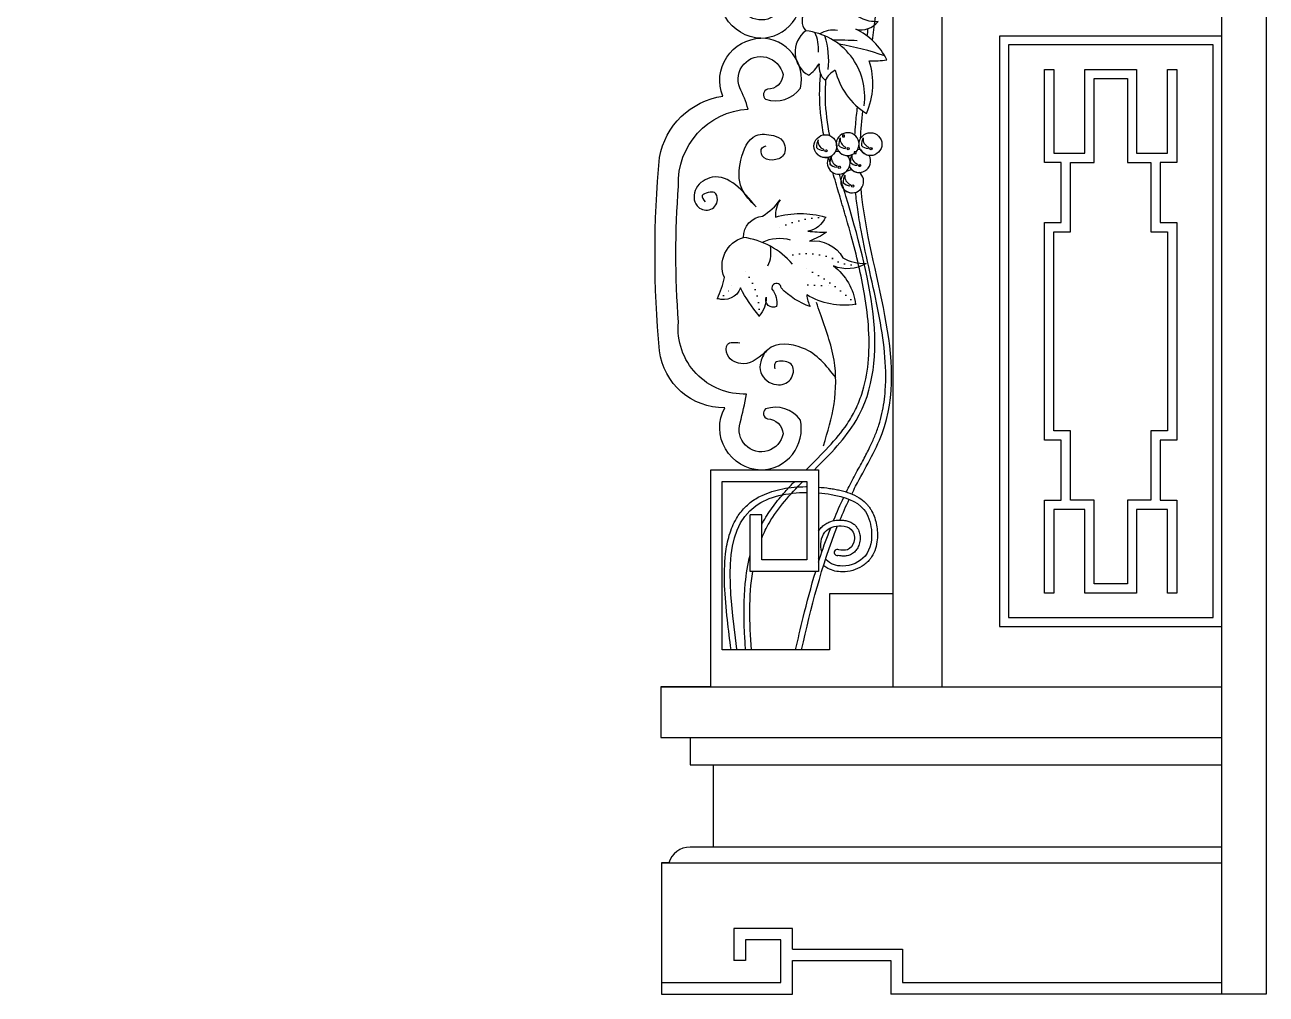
# Model space of a CAD drawing. Extents: x 4107 to 6907, y 781 to 4481.
# Drawn here: x 5507 to 6907, y 781 to 1873 of the extents above; entities that cross this region are included whole.
import ezdxf

# ---------------------------------------------------------------- set-up
doc = ezdxf.new("R2010")
doc.units = 0
doc.header["$LTSCALE"] = 60
doc.header["$MEASUREMENT"] = 0
doc.linetypes.add('DOT2', pattern=[0.125, 0, -0.125])
for name, color, linetype in [('3', 3, 'CONTINUOUS'), ('4', 4, 'CONTINUOUS'), ('7', 7, 'CONTINUOUS')]:
    doc.layers.add(name, color=color, linetype=linetype)

msp = doc.modelspace()

# ---------------------------------------------------------------- hatches: boundary and pattern name
at = {"layer": '3'}
h = msp.add_hatch(dxfattribs=at)
h.set_pattern_fill('ANGLE', color=256, scale=1.305361, style=0)
h.set_pattern_definition([(180, (7876.41, 1312.608), (4e-15, 9.11795), [6.631235, -2.486713]), (90, (7876.41, 1312.608), (9.11795, -4e-15), [6.631235, -2.486713])])
h.paths.add_polyline_path([(6411.5, 1731.2, 1), (6409, 1731.2, 1)])
h = msp.add_hatch(dxfattribs=at)
h.set_pattern_fill('ANGLE', color=256, scale=1.305361, style=0)
h.set_pattern_definition([(180, (7901.439, 1314.902), (4e-15, 9.11795), [6.631235, -2.486713]), (90, (7901.439, 1314.902), (9.11795, -4e-15), [6.631235, -2.486713])])
h.paths.add_polyline_path([(6436.5, 1733.5, 1), (6434, 1733.5, 1)])
h = msp.add_hatch(dxfattribs=at)
h.set_pattern_fill('ANGLE', color=256, scale=1.305361, style=0)
h.set_pattern_definition([(180, (7927.1845, 1314.902), (4e-15, 9.11795), [6.631235, -2.486713]), (90, (7927.1845, 1314.902), (9.11795, -4e-15), [6.631235, -2.486713])])
h.paths.add_polyline_path([(6462.2, 1733.5, 1), (6459.7, 1733.5, 1)])
h = msp.add_hatch(dxfattribs=at)
h.set_pattern_fill('ANGLE', color=256, scale=1.305361, style=0)
h.set_pattern_definition([(180, (7891.408, 1293.961), (4e-15, 9.11795), [6.631235, -2.486713]), (90, (7891.408, 1293.961), (9.11795, -4e-15), [6.631235, -2.486713])])
h.paths.add_polyline_path([(6426.5, 1712.6, 1), (6424, 1712.6, 1)])
h = msp.add_hatch(dxfattribs=at)
h.set_pattern_fill('ANGLE', color=256, scale=1.305361, style=0)
h.set_pattern_definition([(180, (7914.461, 1295.9545), (4e-15, 9.11795), [6.631235, -2.486713]), (90, (7914.461, 1295.9545), (9.11795, -4e-15), [6.631235, -2.486713])])
h.paths.add_polyline_path([(6449.5, 1714.6, 1), (6447, 1714.6, 1)])
h = msp.add_hatch(dxfattribs=at)
h.set_pattern_fill('ANGLE', color=256, scale=1.305361, style=0)
h.set_pattern_definition([(180, (7906.62, 1272.872), (4e-15, 9.11795), [6.631235, -2.486713]), (90, (7906.62, 1272.872), (9.11795, -4e-15), [6.631235, -2.486713])])
h.paths.add_polyline_path([(6441.7, 1691.5, 1), (6439.2, 1691.5, 1)])

# ---------------------------------------------------------------- linework, layer by layer
for p, q in [((6407.4, 1733), (6407, 1731.5)), ((6432.4, 1735.3), (6432, 1733.8)), ((6458.1, 1735.3), (6457.7, 1733.8)), ((6422.4, 1714.3), (6422, 1712.8)), ((6445.4, 1716.3), (6445, 1714.8)), ((6437.6, 1693.2), (6437.2, 1691.8)), ((6856.8, 946.3), (6283.1, 946.3)), ((6319.3, 818.4), (6306.3, 818.4))]:
    msp.add_line(p, q, dxfattribs=at)
at = {"layer": '3', "linetype": 'DOT2'}
msp.add_line((6389.8, 1580.2), (6414.8, 1579.1), dxfattribs=at)
at = {"layer": '3'}
for points in [[(6336.7, 1858.2, 0.473789), (6381.3, 1914.4, 0.330959), (6342.1, 1927, 0.600598), (6344.3, 1915.6, -0.397649), (6361.8, 1899.1, -1.069441), (6313.5, 1911.4, 0.01029), (6320.7, 1943.8, -0.453682), (6243.8, 2024.7, -0.036671), (6243.8, 2178.2, -0.409372), (6322.3, 2264.9, 0.049889), (6312.9, 2289.1, -1.088849), (6361.8, 2303.9, -0.397649), (6344.3, 2287.3, 0.600598), (6342.1, 2276, 0.330959), (6381.3, 2288.5, 0.48343), (6336.7, 2344.9, 0.48343)], [(6478.7, 1833.9, 0.169711), (6444, 1868.2, 0.287598), (6468.9, 1876.9, -0.148695), (6449.8, 1880.7, 0.213872), (6387.5, 1888.9, 0.373398), (6387.4, 1866.5, 0.545181), (6390.7, 1816.3)], [(6336.7, 1371.4, 0.473789), (6381.3, 1427.7, 0.330959), (6342.1, 1440.2, 0.600598), (6344.3, 1428.9, -0.397649), (6361.8, 1412.3, -1.069441), (6313.5, 1424.6, 0.01029), (6320.7, 1457, -0.453682), (6243.8, 1538, -0.036671), (6243.8, 1691.5, -0.409372), (6322.3, 1778.2, 0.049889), (6312.9, 1802.3, -1.088849), (6361.8, 1817.1, -0.397649), (6344.3, 1800.6, 0.600598), (6342.1, 1789.3, 0.330959), (6381.3, 1801.8, 0.48343), (6336.7, 1858.2, 0.48343)], [(6334.9, 1545.2, -0.062935), (6313.9, 1576.6, -0.413829), (6287.7, 1564.8, 0.069488), (6295.6, 1588.3, -0.446434), (6317.1, 1633.6, -0.384165), (6338.8, 1657.7, 0.105553), (6358.4, 1676, 0.150517), (6353.2, 1656.4, -0.143109), (6409.5, 1656.4, -0.263895), (6389.9, 1640.7, 0.03396), (6410.8, 1639.4, -0.062821), (6391.7, 1629.5, -0.303058), (6429.2, 1610.6, 0.130881), (6455.4, 1604, -0.237341), (6418.7, 1601.4, -0.201616), (6443.6, 1558.2, -0.176966), (6388.6, 1568.7, 0.109857), (6392.5, 1555.6, -0.120189), (6359.7, 1576.6)], [(6359.7, 1576.6, 1.132636), (6349.3, 1575.2, -0.212415), (6354.5, 1555.6, -0.655701), (6342.7, 1566.1, -0.197167), (6334.9, 1545.2)]]:
    msp.add_lwpolyline(points, format="xyb", dxfattribs=at)
for points in [[(6846.8, 1205.1), (6846.8, 1850.6), (6616, 1850.6), (6616, 1205.1)], [(6431.1, 1748.9), (6429, 1748.9), (6429, 1747.1), (6431.1, 1747.1)], [(6444.2, 1730), (6442, 1730), (6442, 1728.1), (6444.2, 1728.1)]]:
    msp.add_lwpolyline(points, close=True, dxfattribs=at)
for points in [[(6805.9, 1823), (6805.9, 1718.2), (6787.2, 1718.2), (6787.2, 1650.5), (6805.9, 1650.5), (6805.9, 1405.2), (6787.2, 1405.2), (6787.2, 1337.5), (6805.9, 1337.5), (6805.9, 1232.7), (6795.5, 1232.7), (6795.5, 1327), (6760.6, 1327), (6760.6, 1232.7), (6702.2, 1232.7), (6702.2, 1327), (6667.3, 1327), (6667.3, 1232.7), (6656.8, 1232.7), (6656.8, 1337.5), (6675.6, 1337.5), (6675.6, 1405.2), (6656.8, 1405.2), (6656.8, 1650.5), (6675.6, 1650.5), (6675.6, 1718.2), (6656.8, 1718.2), (6656.8, 1823), (6667.3, 1823), (6667.3, 1728.7), (6702.2, 1728.7), (6702.2, 1823), (6760.6, 1823), (6760.6, 1728.7), (6795.5, 1728.7), (6795.5, 1823), (6805.9, 1823)], [(6667.3, 1640), (6686, 1640), (6686, 1718.2), (6712.6, 1718.2), (6712.6, 1812.6), (6750.1, 1812.6), (6750.1, 1718.2), (6776.7, 1718.2), (6776.7, 1640), (6795.5, 1640), (6795.5, 1415.7), (6776.7, 1415.7), (6776.7, 1337.5), (6750.1, 1337.5), (6750.1, 1243.1), (6712.6, 1243.1), (6712.6, 1337.5), (6686, 1337.5), (6686, 1415.7), (6667.3, 1415.7), (6667.3, 1640)], [(6372.5, 831.4), (6372.5, 831.4), (6372.5, 854.6), (6306.3, 854.6), (6306.3, 818.4)], [(6224.6, 793.6), (6359.4, 793.6), (6359.4, 841.6), (6319.3, 841.6), (6319.3, 818.4)], [(6372.5, 831.4), (6496.5, 831.4), (6496.5, 793.6), (6856.8, 793.6)]]:
    msp.add_lwpolyline(points, dxfattribs=at)
for centre, radius in [((6460.4, 1738.7), 12.9), ((6409.6, 1736.4), 12.9), ((6410.2, 1731.2), 1.25), ((6435.2, 1733.5), 1.25), ((6461, 1733.5), 1.25), ((6425.2, 1712.6), 1.25), ((6448.3, 1714.6), 1.25), ((6440.4, 1691.5), 1.25)]:
    msp.add_circle(centre, radius, dxfattribs=at)
for centre, radius, start, end in [((6379.2, 1792.2), 74.7, 352.198, 83.6673), ((6359.4, 1846.3), 42.4, 354.6528, 25.6292), ((6418.3, 1838.4), 28.9, 80.0456, 121.6611), ((6322.1, 1832.8), 91.2, 353.725, 17.8234), ((6419.8, 1446.3), 409.7, 86.4369, 90.247), ((6373.8, 1545.6), 310, 70.6491, 80.5138), ((6363.8, 1852.3), 44.9, 306.7371, 329.2295), ((6423.2, 1826.4), 20.9, 171.9561, 229.6279), ((6432.7, 1799.7), 25.5, 118.166, 155.0479), ((6497.8, 1840.6), 79.3, 193.475, 238.0891), ((6379.3, 1807.3), 83.7, 336.0977, 17.6059), ((6462.1, 1936), 103.5, 268.3754, 279.2448), ((6434.6, 1738.7), 12.9, 317.5831, 304.7242), ((6419.7, 1735.3), 20.2, 155.8605, 181.1525), ((6411.2, 1742.2), 10, 172.4813, 247.5334), ((6444.7, 1737.6), 20.2, 155.8605, 181.1525), ((6432.8, 1745.4), 11.6, 224.9343, 266.2225), ((6436.2, 1744.5), 10, 172.4813, 247.5334), ((6470.5, 1737.6), 20.2, 155.8605, 181.1525), ((6458.5, 1745.4), 11.6, 224.9343, 266.2225), ((6462, 1744.5), 10, 172.4813, 247.5334), ((6409.6, 1736.4), 12.9, 216.5098, 317.8758), ((6407.7, 1743.1), 11.6, 224.9343, 266.2225), ((6424.6, 1717.7), 12.9, 150.4555, 38.8115), ((6434.7, 1716.6), 20.2, 155.8605, 181.1525), ((6426.2, 1723.6), 10, 172.4813, 247.5334), ((6424.6, 1717.7), 12.9, 90, 107.1674), ((6434.6, 1738.7), 12.9, 218.8115, 277.7522), ((6447.7, 1719.7), 12.9, 151.2467, 158.9356), ((6447.7, 1719.7), 12.9, 210.9491, 28.553), ((6457.8, 1718.6), 20.2, 155.8605, 181.1525), ((6449.2, 1725.6), 10, 172.4813, 247.5334), ((6447.7, 1719.7), 12.9, 83.6826, 97.7522), ((6460.4, 1738.7), 12.9, 208.553, 263.6826), ((6422.7, 1724.4), 11.6, 224.9343, 266.2225), ((6439.8, 1696.7), 12.9, 90, 52.4768), ((6447.7, 1719.7), 12.9, 210.9491, 279.3395), ((6445.8, 1726.4), 11.6, 224.9343, 266.2225), ((6449.9, 1695.6), 20.2, 155.8605, 181.1525), ((6437.9, 1703.4), 11.6, 224.9343, 266.2225), ((6441.4, 1702.5), 10, 172.4813, 247.5334), ((6439.8, 1696.7), 12.9, 209.6799, 270), ((6304.9, 1545.2), 89.2, 40.7804, 82.1947), ((6357.8, 1584.6), 47.6, 74.759, 114.4018), ((6313.3, 1616.5), 34.9, 334.2733, 11.7806), ((6423, 1278.5), 3.42, 63.1301, 278.3037)]:
    msp.add_arc(centre, radius, start, end, dxfattribs=at)
at = {"layer": '3', "linetype": 'DOT2'}
for centre, radius, start, end in [((6410.6, 1534.3), 122.1, 90.4918, 117.0134), ((6387.5, 1527), 88.3, 70.0895, 105.4391), ((6261.4, 1549.5), 73.6, 356.586, 40.1548), ((6294.3, 1409.2), 210.9, 44.9581, 64.2268), ((6440.7, 1642.3), 39.8, 234.335, 283.6588), ((6280.8, 1588.3), 24.5, 286.3459, 353.6244)]:
    msp.add_arc(centre, radius, start, end, dxfattribs=at)
at = {"layer": '3'}
for points in [[(6456.8, 1860.4), (6457.1, 1863.3), (6457.5, 1866.2), (6457.9, 1869)], [(6415.7, 1715.2), (6414.9, 1718.2), (6414.1, 1721.1), (6413.3, 1724.1)], [(6448.5, 1732.6), (6448.5, 1732.9), (6448.5, 1733.3), (6448.6, 1733.6)], [(6448.4, 1713.3), (6448.4, 1714.2), (6448.4, 1715), (6448.3, 1715.8)], [(6448.6, 1706.1), (6448.6, 1706.4), (6448.6, 1706.6), (6448.6, 1706.9)], [(6326.1, 1168.6), (6323.9, 1199.2), (6323.1, 1229.2), (6327.6, 1257)]]:
    msp.add_open_spline(points, degree=3, dxfattribs=at)
for points, knots in [([(6407.7, 1749.1), (6406.3, 1756.5), (6405.1, 1763.9), (6403.7, 1777.3), (6403.3, 1783.3), (6403, 1795.4), (6403.1, 1801.5), (6403.6, 1810.8), (6403.9, 1814.2), (6404.2, 1817.5)], [501.476009, 501.476009, 501.476009, 501.476009, 518.678471, 518.678471, 532.626264, 532.626264, 546.574056, 546.574056, 554.29698, 554.29698, 554.29698, 554.29698]), ([(6414.5, 1748.3), (6411.8, 1762), (6409, 1783), (6409.7, 1804.2), (6410.2, 1811.8)], [499.866089, 499.866089, 499.866089, 499.866089, 532.34926, 550.22794, 550.22794, 550.22794, 550.22794]), ([(6442.8, 1748.7), (6443.1, 1752.9), (6443.4, 1757.1), (6444.3, 1767.8), (6445, 1774.3), (6445.8, 1780.8)], [486.495929, 486.495929, 486.495929, 486.495929, 495.622561, 495.622561, 509.844109, 509.844109, 509.844109, 509.844109]), ([(6387.9, 1371.6), (6388.1, 1371.9), (6388.4, 1372.1), (6397, 1380.7), (6405.4, 1389), (6420.8, 1405.8), (6428, 1414.3), (6435.8, 1425.8), (6437.5, 1428.4), (6440.6, 1433.9), (6442.1, 1436.6), (6446.2, 1445), (6448.5, 1450.8), (6454.2, 1468), (6456.5, 1479.7), (6459, 1504.1), (6459.1, 1516.8), (6457.6, 1542.7), (6456, 1556), (6450, 1591.2), (6444.7, 1613.3), (6436.5, 1643.2), (6434.3, 1651.2), (6429.8, 1666.7), (6427.5, 1674.2), (6423.1, 1689.1), (6420.9, 1696.5), (6418.6, 1704.8), (6418.3, 1705.7), (6418, 1706.7)], [192.225497, 192.225497, 192.225497, 192.225497, 193.018821, 193.018821, 219.368899, 219.368899, 245.718978, 245.718978, 253.650995, 253.650995, 261.583013, 261.583013, 277.447049, 277.447049, 307.221337, 307.221337, 336.995626, 336.995626, 366.769915, 366.769915, 414.9551, 414.9551, 432.640146, 432.640146, 449.544046, 449.544046, 466.447946, 466.447946, 468.614697, 468.614697, 468.614697, 468.614697]), ([(6397.1, 1371.6), (6414.8, 1389.3), (6493.2, 1468.6), (6455.4, 1603.7), (6427.7, 1696.7), (6425.3, 1704.9)], [197.081272, 197.081272, 197.081272, 197.081272, 252.83484, 446.827956, 465.858651, 465.858651, 465.858651, 465.858651]), ([(6337.8, 1310.1), (6338.4, 1311.3), (6339.1, 1312.5), (6341.5, 1316.7), (6343.2, 1319.6), (6347, 1325.2), (6348.9, 1328), (6355.1, 1336.2), (6359.5, 1341.5), (6367.6, 1350.7), (6371.3, 1354.7), (6375, 1358.6)], [132.63851, 132.63851, 132.63851, 132.63851, 135.810864, 135.810864, 143.525334, 143.525334, 151.239804, 151.239804, 166.668743, 166.668743, 178.657299, 178.657299, 178.657299, 178.657299]), ([(6337.8, 1294.5), (6340.2, 1300.5), (6351.5, 1323.7), (6369.7, 1343.8), (6384.1, 1358.6)], [121.616946, 121.616946, 121.616946, 121.616946, 137.174875, 183.373609, 183.373609, 183.373609, 183.373609]), ([(6309.7, 1169.6), (6301, 1236.6), (6289, 1328.8), (6366.6, 1346.1), (6388.8, 1346.1)], [0, 0, 0, 0, 124.784047, 171.579818, 171.579818, 171.579818, 171.579818]), ([(6303.2, 1168.8), (6301.7, 1180), (6300.3, 1191.3), (6297.6, 1215.6), (6296.4, 1228.6), (6295.5, 1253.5), (6295.7, 1265.5), (6297.9, 1284.2), (6299.2, 1291.3), (6303.2, 1304.7), (6305.8, 1311), (6311.9, 1321.2), (6315, 1325.3), (6320.5, 1331), (6322.6, 1332.9), (6326.8, 1336.2), (6328.9, 1337.7), (6333.3, 1340.4), (6335.7, 1341.6), (6345.2, 1346.1), (6353.1, 1348.5), (6369.8, 1351.8), (6378.6, 1352.6), (6387.9, 1352.6), (6388.3, 1352.6), (6388.8, 1352.6)], [0, 0, 0, 0, 20.963598, 20.963598, 45.687228, 45.687228, 70.410859, 70.410859, 86.800003, 86.800003, 103.189147, 103.189147, 115.682796, 115.682796, 122.443692, 122.443692, 128.497556, 128.497556, 134.551421, 134.551421, 152.647389, 152.647389, 170.743357, 170.743357, 171.582791, 171.582791, 171.582791, 171.582791]), ([(6401.8, 1352.1), (6406, 1351.8), (6410.2, 1351.3), (6416.3, 1350.4), (6418.2, 1350.1), (6422.1, 1349.4), (6424, 1349), (6429.8, 1347.6), (6433.6, 1346.5), (6440.8, 1343.8), (6444.4, 1342.1), (6450.3, 1338.4), (6452.7, 1336.5), (6455.9, 1333.4), (6456.8, 1332.4), (6458.4, 1330.4), (6459.3, 1329.3), (6460.7, 1327), (6461.4, 1325.9), (6463.3, 1322.3), (6464.4, 1319.8), (6466.1, 1314.7), (6466.8, 1312), (6467.8, 1306.6), (6468.1, 1303.8), (6468.3, 1298.3), (6468.3, 1295.5), (6467.7, 1289.4), (6467, 1286), (6465, 1279.5), (6463.6, 1276.4), (6461, 1272.4), (6460.3, 1271.4), (6458.3, 1269), (6457, 1267.6), (6454.1, 1265.1), (6452.6, 1264), (6447.7, 1260.9), (6444.1, 1259.3), (6436.6, 1257.1), (6432.7, 1256.6), (6425.9, 1256.6), (6423.1, 1256.9), (6417.6, 1258.1), (6414.9, 1259.1), (6410.8, 1261.3), (6409.4, 1262.2), (6407.9, 1263.5), (6407.7, 1263.7), (6407.5, 1263.8)], [180.365635, 180.365635, 180.365635, 180.365635, 188.839325, 188.839325, 192.785979, 192.785979, 196.732634, 196.732634, 204.625943, 204.625943, 212.519252, 212.519252, 218.795046, 218.795046, 221.375053, 221.375053, 224.036084, 224.036084, 226.697115, 226.697115, 232.019177, 232.019177, 237.445651, 237.445651, 242.816366, 242.816366, 248.18708, 248.18708, 254.748796, 254.748796, 261.310512, 261.310512, 263.586522, 263.586522, 267.154936, 267.154936, 270.72335, 270.72335, 277.97589, 277.97589, 285.22843, 285.22843, 290.294665, 290.294665, 295.360901, 295.360901, 298.348785, 298.348785, 298.711423, 298.711423, 298.711423, 298.711423]), ([(6401.8, 1345.6), (6406.6, 1345.2), (6426.2, 1342.8), (6453.1, 1334.4), (6464, 1302.4), (6459.1, 1271.9), (6431.7, 1260.1), (6414.6, 1265.3), (6410, 1270.6), (6409.8, 1270.8)], [180.716045, 180.716045, 180.716045, 180.716045, 190.692706, 221.795351, 240.342032, 263.770102, 285.165035, 300.294114, 300.947671, 300.947671, 300.947671, 300.947671]), ([(6401.8, 1302.5), (6402.2, 1303.2), (6402.7, 1303.9), (6403.7, 1305.2), (6404.2, 1305.9), (6405.5, 1307.2), (6406.1, 1307.8), (6408.1, 1309.5), (6409.5, 1310.5), (6412.5, 1312.1), (6414.1, 1312.8), (6418.3, 1314.2), (6421, 1314.7), (6424.8, 1315), (6426, 1315), (6428, 1314.9), (6428.9, 1314.9), (6430.7, 1314.7), (6431.6, 1314.5), (6434, 1314), (6435.6, 1313.6), (6438.6, 1312.3), (6440.1, 1311.5), (6442, 1310), (6442.5, 1309.6), (6443.4, 1308.7), (6443.8, 1308.3), (6444.5, 1307.5), (6444.8, 1307.1), (6445.7, 1305.7), (6446.3, 1304.8), (6447.5, 1302.1), (6448.1, 1300.3), (6448.7, 1296.6), (6448.8, 1294.7), (6448.6, 1291.6), (6448.4, 1290.5), (6447.9, 1288.4), (6447.6, 1287.4), (6446.9, 1285.5), (6446.5, 1284.6), (6445.2, 1282.3), (6444.2, 1281), (6442, 1278.6), (6440.7, 1277.5), (6438.4, 1276.1), (6437.6, 1275.7), (6435.9, 1275.1), (6435.1, 1274.8), (6433.4, 1274.5), (6432.6, 1274.4), (6430.3, 1274.3), (6428.8, 1274.4), (6426.2, 1274.6), (6425, 1274.8), (6423.7, 1275), (6423.6, 1275), (6423.5, 1275.1)], [322.202432, 322.202432, 322.202432, 322.202432, 323.546298, 323.546298, 324.998343, 324.998343, 326.450389, 326.450389, 329.354479, 329.354479, 332.25857, 332.25857, 337.021996, 337.021996, 338.987007, 338.987007, 340.538256, 340.538256, 342.089504, 342.089504, 344.703745, 344.703745, 347.317985, 347.317985, 348.333882, 348.333882, 349.122227, 349.122227, 349.910571, 349.910571, 351.487261, 351.487261, 354.401961, 354.401961, 357.316662, 357.316662, 359.043673, 359.043673, 360.543438, 360.543438, 362.043204, 362.043204, 364.490678, 364.490678, 366.938151, 366.938151, 368.174475, 368.174475, 369.410798, 369.410798, 370.647121, 370.647121, 373.070653, 373.070653, 375.494185, 375.494185, 375.754918, 375.754918, 375.754918, 375.754918]), ([(6405.6, 1279), (6403.4, 1286.7), (6405.2, 1303.9), (6424.7, 1310.2), (6441.1, 1305.6), (6443.9, 1290.6), (6435.4, 1279.7), (6428, 1280.9), (6424.5, 1281.5)], [307.574925, 307.574925, 307.574925, 307.574925, 324.193735, 339.322813, 348.6034, 359.670996, 368.150462, 375.754918, 375.754918, 375.754918, 375.754918]), ([(6319.6, 1168.6), (6319.1, 1175.4), (6318.7, 1182.2), (6317.5, 1207.4), (6317.5, 1225.7), (6320.3, 1254.3), (6322.1, 1265.1), (6324.7, 1275.5)], [25.155705, 25.155705, 25.155705, 25.155705, 39.747515, 39.747515, 79.495029, 79.495029, 104.268762, 104.268762, 104.268762, 104.268762]), ([(6402.6, 1269.8), (6402.3, 1270.2), (6402.1, 1270.6), (6401.8, 1271.1), (6401.8, 1271.1), (6401.8, 1271.1)], [303.0269775, 303.0269775, 303.0269775, 303.0269775, 303.8260659, 303.8260659, 303.8999783, 303.8999783, 303.8999783, 303.8999783])]:
    msp.add_open_spline(points, degree=3, knots=knots, dxfattribs=at)
at = {"layer": '4'}
for points in [[(5506.7, 4480.5), (6906.7, 4480.5), (6906.7, 780.5), (6483.5, 780.5)], [(6223.8, 1127.1), (6223.8, 1069.7), (6257, 1069.7)], [(6223.8, 1127.1), (6280.2, 1127.1)], [(6283.1, 1038.9), (6283.1, 946.3)], [(6224.6, 780.5), (6372.5, 780.5), (6372.5, 818.4), (6483.5, 818.4), (6483.5, 780.5)], [(6372.5, 818.4), (6483.5, 818.4), (6483.5, 780.5), (6483.5, 780.5)]]:
    msp.add_lwpolyline(points, dxfattribs=at)
at = {"layer": '4', "linetype": 'BYBLOCK'}
for points in [[(6336.7, 1858.1, -0.555852), (6296, 1928.2, -0.381317), (6222.5, 1992.5, -0.046784), (6222.5, 2210.5, -0.323479), (6293.8, 2279.6, -0.520055), (6336.7, 2344.9)], [(6336.7, 1371.3, -0.555852), (6296, 1441.5, -0.381317), (6222.5, 1505.7, -0.046784), (6222.5, 1723.7, -0.323479), (6293.8, 1792.8, -0.520055), (6336.7, 1858.2)]]:
    msp.add_lwpolyline(points, format="xyb", dxfattribs=at)
msp.add_lwpolyline([(6280.2, 1127.1), (6280.2, 1371.6), (6332.6, 1371.6)], dxfattribs=at)
at = {"layer": '4'}
msp.add_lwpolyline([(6280.2, 1127.1), (6223.8, 1127.1), (6223.8, 1069.7), (6257, 1069.7), (6257, 1038.9), (6283.1, 1038.9), (6283.1, 946.3), (6256.9, 946.3, 0.332332), (6233, 928.5), (6224.6, 928.5), (6224.6, 780.5)], format="xyb", dxfattribs=at)
at = {"layer": '7'}
for p, q in [((6856.8, 780.5), (6856.8, 4480.5)), ((6337.8, 1320.9), (6324.7, 1320.9)), ((6257, 1038.9), (6856.8, 1038.9)), ((6224.6, 928.5), (6856.8, 928.5))]:
    msp.add_line(p, q, dxfattribs=at)
at = {"layer": '7', "linetype": 'BYBLOCK'}
for p, q in [((6280.2, 1127.1), (6856.8, 1127.1)), ((6257, 1069.7), (6856.8, 1069.7))]:
    msp.add_line(p, q, dxfattribs=at)
at = {"layer": '7'}
for points in [[(6540.7, 3499.4), (6540.7, 1127.1)], [(6485.7, 3444.1), (6485.7, 1127.1)], [(6280.2, 1127.1), (6280.2, 1127.1), (6280.2, 1127.1), (6280.2, 1127.1), (6280.2, 1371.6), (6401.8, 1371.6), (6401.8, 1257), (6324.7, 1257), (6324.7, 1320.9)], [(6485.7, 1231.9), (6414.2, 1231.9), (6414.2, 1168.6), (6293.2, 1168.6), (6293.2, 1358.6), (6388.8, 1358.6), (6388.8, 1270), (6337.8, 1270), (6337.8, 1320.9)]]:
    msp.add_lwpolyline(points, dxfattribs=at)
msp.add_lwpolyline([(6856.8, 1195.1), (6856.8, 1860.6), (6606, 1860.6), (6606, 1195.1)], close=True, dxfattribs=at)
at = {"layer": '7', "color": 3}
for points, knots in [([(6462.7, 1855.5), (6469.2, 1903.6), (6472.8, 1952.6), (6456.9, 1997.5), (6456, 1999.9)], [566.051839, 566.051839, 566.051839, 566.051839, 675.325, 681.563415, 681.563415, 681.563415, 681.563415]), ([(6433.1, 1346.6), (6433.4, 1347.2), (6433.8, 1347.9), (6435.6, 1351.5), (6437, 1354.4), (6440.1, 1360.3), (6441.6, 1363.1), (6446.3, 1371.7), (6449.4, 1377.4), (6455, 1387.8), (6457.5, 1392.6), (6461.7, 1401.4), (6463.6, 1405.4), (6466.1, 1411.5), (6466.9, 1413.6), (6468.4, 1417.8), (6469.2, 1419.9), (6471.2, 1426.3), (6472.3, 1430.6), (6475.2, 1443.5), (6476.5, 1452.2), (6478.1, 1475.1), (6477.7, 1489.4), (6474.8, 1518.6), (6472.4, 1533.4), (6466.6, 1563.7), (6463.1, 1579.1), (6456.2, 1610.2), (6452.8, 1625.9), (6448.4, 1649.6), (6447.1, 1657.3), (6445.1, 1671.5), (6444.3, 1677.9), (6443.6, 1684.4)], [171.087816, 171.087816, 171.087816, 171.087816, 172.787294, 172.787294, 180.114982, 180.114982, 187.44267, 187.44267, 202.098046, 202.098046, 214.65501, 214.65501, 225.208356, 225.208356, 230.771588, 230.771588, 236.334821, 236.334821, 247.461286, 247.461286, 269.714216, 269.714216, 304.608006, 304.608006, 339.501795, 339.501795, 374.395585, 374.395585, 409.289375, 409.289375, 426.278156, 426.278156, 440.187005, 440.187005, 440.187005, 440.187005]), ([(6439.3, 1344.3), (6440.7, 1347.2), (6452.3, 1370.2), (6515.8, 1473.6), (6458.7, 1591.8), (6449.8, 1688.5)], [171.61695, 171.61695, 171.61695, 171.61695, 179.019909, 229.989787, 442.738256, 442.738256, 442.738256, 442.738256]), ([(6418.6, 1314.2), (6418.8, 1314.6), (6419, 1315), (6422.6, 1323.8), (6426.3, 1332.3), (6430.2, 1340.6)], [144.409609, 144.409609, 144.409609, 144.409609, 145.357516, 145.357516, 166.14556, 166.14556, 166.14556, 166.14556]), ([(6401.8, 1267.4), (6405.1, 1277.8), (6408.7, 1288.2), (6413.5, 1301.1), (6414.5, 1303.7), (6415.5, 1306.3)], [106.704809, 106.704809, 106.704809, 106.704809, 131.642627, 131.642627, 137.991308, 137.991308, 137.991308, 137.991308]), ([(6376, 1168.6), (6378.7, 1180.7), (6381.5, 1192.9), (6388.8, 1222.4), (6393.4, 1239.8), (6398.6, 1257)], [29.038969, 29.038969, 29.038969, 29.038969, 57.495637, 57.495637, 98.449535, 98.449535, 98.449535, 98.449535])]:
    msp.add_open_spline(points, degree=3, knots=knots, dxfattribs=at)
for points in [[(6449.1, 1744.8), (6449.7, 1755.2), (6450.7, 1765.7), (6451.8, 1776)], [(6426, 1315), (6429.3, 1322.9), (6432.8, 1330.7), (6436.4, 1338.4)], [(6382.7, 1168.6), (6393.3, 1216.1), (6405.3, 1263.2), (6423.3, 1308.3)]]:
    msp.add_open_spline(points, degree=3, dxfattribs=at)
at = {"layer": '7'}
for points in [[(6331.4, 1668.1), (6315.3, 1688.7), (6314.2, 1720.8), (6331.4, 1748.3), (6350.9, 1748.3), (6361.2, 1742.6), (6362.4, 1726.5), (6349.7, 1720.8), (6338.3, 1725.4), (6338.3, 1734.5), (6342.9, 1736.8)], [(6331.4, 1668.1), (6282, 1701.3), (6263.7, 1688.7), (6264.8, 1669.2), (6278.6, 1664.6), (6287.8, 1676.1), (6284.3, 1684.1), (6277.5, 1684.1), (6270.6, 1680.7), (6274, 1673.8)], [(6407.5, 1398.8), (6419.3, 1446), (6419.3, 1495.2), (6403.6, 1548.3), (6399.6, 1560.1)], [(6344.5, 1507), (6316.9, 1491.2), (6299.2, 1501.1), (6299.2, 1512.9), (6313, 1514.8)], [(6421.3, 1475.5), (6383.9, 1508.9), (6344.5, 1507), (6336.6, 1493.2), (6336.6, 1481.4), (6354.3, 1467.6), (6370.1, 1473.5), (6372, 1489.3), (6366.1, 1493.2), (6352.4, 1491.2), (6352.4, 1485.3)]]:
    msp.add_spline(points, degree=3, dxfattribs=at)

doc.saveas('drawing.dxf')
